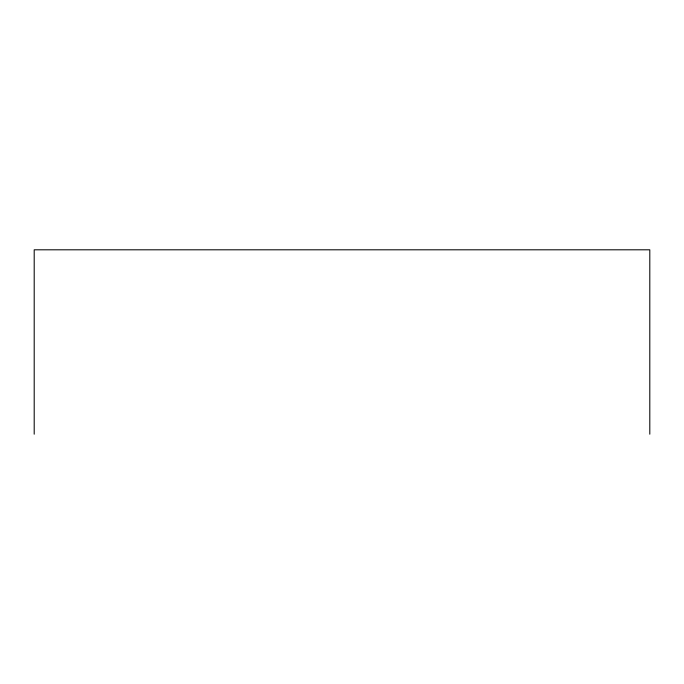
<?xml version="1.0" encoding="UTF-8"?>
<svg xmlns="http://www.w3.org/2000/svg" width="684" height="684" viewBox="0 0 684 684"><rect width="100%" height="100%" fill="white"/><g stroke="black" fill="none" stroke-linecap="round" stroke-linejoin="round"><path stroke-width="1.03" d="M649.8 434.195L649.8 249.805L34.2 249.805L34.2 434.195"/></g></svg>
